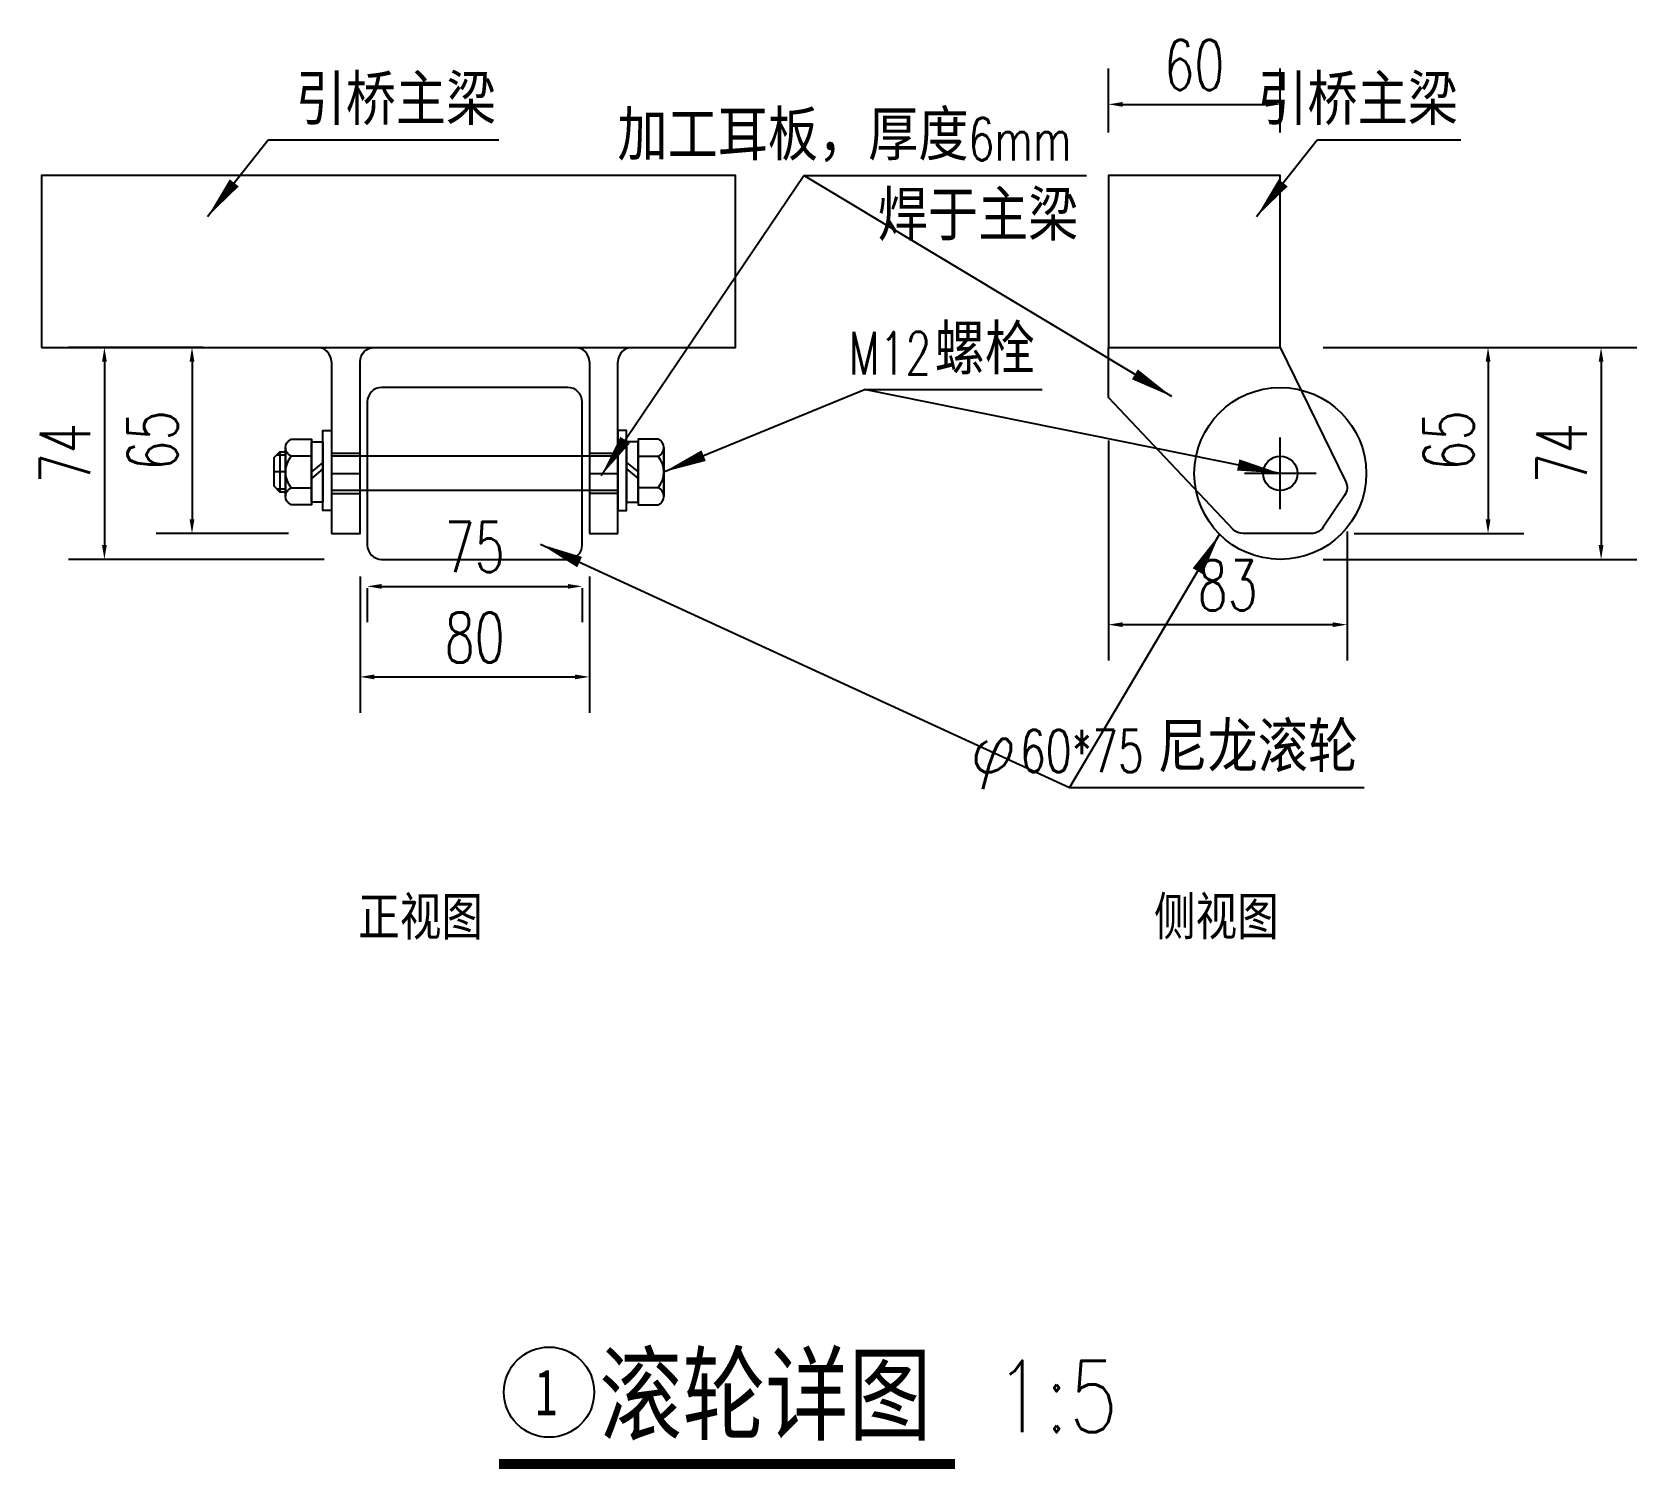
# Model space of a CAD drawing. Header units: millimetres. Extents: x 7263 to 319917, y -161937 to 156976.
# Drawn here: x 227883 to 228443, y -19825 to -19324 of the extents above; entities that cross this region are included whole.
import ezdxf
from ezdxf.enums import TextEntityAlignment as Align

# ---------------------------------------------------------------- set-up
doc = ezdxf.new("R2010")
doc.units = ezdxf.units.MM
doc.header["$LTSCALE"] = 1000
doc.linetypes.add('ACAD_ISO03W100', pattern=[30, 12, -18])
for name, color, linetype in [('00-HATCH(填充)', 250, 'Continuous'), ('DIM_LEAD', 3, 'Continuous'), ('DIM_SYMB', 3, 'Continuous'), ('PUB_TEXT', 7, 'Continuous')]:
    doc.layers.add(name, color=color, linetype=linetype)
doc.styles.add('-宋体', font='', dxfattribs={"width": 0.8})
doc.styles.add('_TCH_DIM', font='SIMPLEX.shx', dxfattribs={"bigfont": 'hztxt.shx'})
doc.styles.get("Standard").update_dxf_attribs({"font": 'simplex.shx', "width": 0.8, "bigfont": 'hztxt.shx'})
doc.styles.add('STANDARD_T3', font='simplex.shx', dxfattribs={"width": 0.7, "bigfont": 'hztxt.shx'})
doc.styles.get('-宋体').set_extended_font_data('SimSun')
doc.dimstyles.new('W&&5', dxfattribs={"dimtxt": 17.5, "dimasz": 5, "dimexe": 12.5, "dimexo": 15, "dimgap": 5, "dimtad": 1, "dimdec": 0, "dimzin": 0, "dimdsep": 46, "dimtxsty": 'STANDARD_T3', "dimcen": 0.09, "dimclrd": 1, "dimclre": 1, "dimclrt": 7, "dimazin": 2, "dimtfac": 1, "dimtdec": 0, "dimtix": 1, "dimtmove": 2, "dimatfit": 3, "dimfxl": 0, "dimtolj": 1, "dimtzin": 0, "dimarcsym": 0})

# ---------------------------------------------------------------- blocks, each defined once
blk = doc.blocks.new('*D338')
at = {"color": 1, "lineweight": -2, "transparency": 16777216}
for p, q in [((227942.85, -19433.97), (227926.49, -19433.97)), ((227938.99, -19438.97), (227938.99, -19493.97)), ((227972.65, -19498.97), (227926.49, -19498.97))]:
    blk.add_line(p, q, dxfattribs=at)
at = {"color": 1, "transparency": 16777216}
for points in [[(227938.16, -19438.97), (227939.83, -19438.97), (227938.99, -19433.97)], [(227938.16, -19493.97), (227939.83, -19493.97), (227938.99, -19498.97)]]:
    blk.add_solid(points, dxfattribs=at)
at = {"layer": 'Defpoints', "color": 0, "transparency": 16777216}
for p in [(227957.85, -19433.97), (227938.99, -19498.97), (227987.65, -19498.97)]:
    blk.add_point(p, dxfattribs=at)
at = {"color": 7, "transparency": 16777216, "insert": (227925.24, -19466.47), "char_height": 17.5, "attachment_point": 5, "rotation": 90, "style": 'STANDARD_T3'}
blk.add_mtext('\\A1;65', dxfattribs=at)
blk = doc.blocks.new('*D322')
at = {"color": 1, "lineweight": -2, "transparency": 16777216}
for p, q in [((227942.85, -19433.97), (227895.92, -19433.97)), ((227908.42, -19438.97), (227908.42, -19502.97)), ((227985.15, -19507.97), (227895.92, -19507.97))]:
    blk.add_line(p, q, dxfattribs=at)
at = {"color": 1, "transparency": 16777216}
for points in [[(227907.59, -19438.97), (227909.25, -19438.97), (227908.42, -19433.97)], [(227907.59, -19502.97), (227909.25, -19502.97), (227908.42, -19507.97)]]:
    blk.add_solid(points, dxfattribs=at)
at = {"layer": 'Defpoints', "color": 0, "transparency": 16777216}
for p in [(227957.85, -19433.97), (227908.42, -19507.97), (228000.15, -19507.97)]:
    blk.add_point(p, dxfattribs=at)
at = {"color": 7, "transparency": 16777216, "insert": (227894.67, -19470.97), "char_height": 17.5, "attachment_point": 5, "rotation": 90, "style": 'STANDARD_T3'}
blk.add_mtext('\\A1;74', dxfattribs=at)
blk = doc.blocks.new('*D323')
at = {"color": 1, "lineweight": -2, "transparency": 16777216}
for p, q in [((227997.65, -19513.97), (227997.65, -19561.49)), ((228077.65, -19513.97), (228077.65, -19561.49)), ((228002.65, -19548.99), (228072.65, -19548.99))]:
    blk.add_line(p, q, dxfattribs=at)
at = {"color": 1, "transparency": 16777216}
for points in [[(228002.65, -19548.16), (228002.65, -19549.83), (227997.65, -19548.99)], [(228072.65, -19548.16), (228072.65, -19549.83), (228077.65, -19548.99)]]:
    blk.add_solid(points, dxfattribs=at)
at = {"layer": 'Defpoints', "color": 0, "transparency": 16777216}
for p in [(227997.65, -19498.97), (228077.65, -19498.97), (228077.65, -19548.99)]:
    blk.add_point(p, dxfattribs=at)
at = {"color": 7, "transparency": 16777216, "insert": (228037.65, -19535.24), "char_height": 17.5, "attachment_point": 5, "style": 'STANDARD_T3'}
blk.add_mtext('\\A1;80', dxfattribs=at)
blk = doc.blocks.new('*D324')
at = {"color": 1, "lineweight": -2, "transparency": 16777216}
for p, q in [((228258.77, -19358.97), (228258.77, -19336.62)), ((228318.77, -19358.97), (228318.77, -19336.62)), ((228263.77, -19349.12), (228313.77, -19349.12))]:
    blk.add_line(p, q, dxfattribs=at)
at = {"color": 1, "transparency": 16777216}
for points in [[(228263.77, -19348.29), (228263.77, -19349.96), (228258.77, -19349.12)], [(228313.77, -19348.29), (228313.77, -19349.96), (228318.77, -19349.12)]]:
    blk.add_solid(points, dxfattribs=at)
at = {"layer": 'Defpoints', "color": 0, "transparency": 16777216}
for p in [(228318.77, -19349.12), (228258.77, -19373.97), (228318.77, -19373.97)]:
    blk.add_point(p, dxfattribs=at)
at = {"color": 7, "transparency": 16777216, "insert": (228288.77, -19335.37), "char_height": 17.5, "attachment_point": 5, "style": 'STANDARD_T3'}
blk.add_mtext('\\A1;60', dxfattribs=at)
blk = doc.blocks.new('*D339')
at = {"color": 1, "lineweight": -2, "transparency": 16777216}
for p, q in [((228000.15, -19517.97), (228000.15, -19529.89)), ((228005.15, -19517.39), (228070.15, -19517.39)), ((228075.15, -19517.97), (228075.15, -19529.89))]:
    blk.add_line(p, q, dxfattribs=at)
at = {"color": 1, "transparency": 16777216}
for points in [[(228005.15, -19516.56), (228005.15, -19518.23), (228000.15, -19517.39)], [(228070.15, -19516.56), (228070.15, -19518.23), (228075.15, -19517.39)]]:
    blk.add_solid(points, dxfattribs=at)
at = {"layer": 'Defpoints', "color": 0, "transparency": 16777216}
for p in [(228000.15, -19502.97), (228075.15, -19502.97), (228075.15, -19517.39)]:
    blk.add_point(p, dxfattribs=at)
at = {"color": 7, "transparency": 16777216, "insert": (228037.65, -19503.64), "char_height": 17.5, "attachment_point": 5, "style": 'STANDARD_T3'}
blk.add_mtext('\\A1;75', dxfattribs=at)
blk = doc.blocks.new('*D340')
at = {"color": 1, "lineweight": -2, "transparency": 16777216}
for p, q in [((228333.77, -19433.97), (228403.77, -19433.97)), ((228391.27, -19438.97), (228391.27, -19493.97)), ((228344.59, -19498.97), (228403.77, -19498.97))]:
    blk.add_line(p, q, dxfattribs=at)
at = {"color": 1, "transparency": 16777216}
for points in [[(228390.44, -19438.97), (228392.11, -19438.97), (228391.27, -19433.97)], [(228390.44, -19493.97), (228392.11, -19493.97), (228391.27, -19498.97)]]:
    blk.add_solid(points, dxfattribs=at)
at = {"layer": 'Defpoints', "color": 0, "transparency": 16777216}
for p in [(228318.77, -19433.97), (228329.59, -19498.97), (228391.27, -19498.97)]:
    blk.add_point(p, dxfattribs=at)
at = {"color": 7, "transparency": 16777216, "insert": (228377.52, -19466.47), "char_height": 17.5, "attachment_point": 5, "rotation": 90, "style": 'STANDARD_T3'}
blk.add_mtext('\\A1;65', dxfattribs=at)
blk = doc.blocks.new('*D341')
at = {"color": 1, "lineweight": -2, "transparency": 16777216}
for p, q in [((228258.77, -19466.47), (228258.77, -19543.26)), ((228342.05, -19498.23), (228342.05, -19543.26)), ((228263.77, -19530.76), (228337.05, -19530.76))]:
    blk.add_line(p, q, dxfattribs=at)
at = {"color": 1, "transparency": 16777216}
for points in [[(228263.77, -19529.93), (228263.77, -19531.59), (228258.77, -19530.76)], [(228337.05, -19529.93), (228337.05, -19531.59), (228342.05, -19530.76)]]:
    blk.add_solid(points, dxfattribs=at)
at = {"layer": 'Defpoints', "color": 0, "transparency": 16777216}
for p in [(228258.77, -19451.47), (228342.05, -19483.23), (228342.05, -19530.76)]:
    blk.add_point(p, dxfattribs=at)
at = {"color": 7, "transparency": 16777216, "insert": (228300.41, -19517.01), "char_height": 17.5, "attachment_point": 5, "style": 'STANDARD_T3'}
blk.add_mtext('\\A1;83', dxfattribs=at)
blk = doc.blocks.new('*D343')
at = {"color": 1, "lineweight": -2, "transparency": 16777216}
for p, q in [((228348.77, -19433.97), (228443.22, -19433.97)), ((228430.72, -19438.97), (228430.72, -19502.97)), ((228333.77, -19507.97), (228443.22, -19507.97))]:
    blk.add_line(p, q, dxfattribs=at)
at = {"color": 1, "transparency": 16777216}
for points in [[(228429.88, -19438.97), (228431.55, -19438.97), (228430.72, -19433.97)], [(228429.88, -19502.97), (228431.55, -19502.97), (228430.72, -19507.97)]]:
    blk.add_solid(points, dxfattribs=at)
at = {"layer": 'Defpoints', "color": 0, "transparency": 16777216}
for p in [(228333.77, -19433.97), (228318.77, -19507.97), (228430.72, -19507.97)]:
    blk.add_point(p, dxfattribs=at)
at = {"color": 7, "transparency": 16777216, "insert": (228416.97, -19470.97), "char_height": 17.5, "attachment_point": 5, "rotation": 90, "style": 'STANDARD_T3'}
blk.add_mtext('\\A1;74', dxfattribs=at)

msp = doc.modelspace()

# ---------------------------------------------------------------- linework, layer by layer
for p, q in [((227982.65, -19433.97), (228092.65, -19433.97)), ((227987.65, -19438.97), (227987.65, -19498.97)), ((228077.65, -19438.97), (228077.65, -19498.97)), ((228087.65, -19498.97), (228087.65, -19438.97)), ((227980.65, -19471.96), (227973.65, -19471.96)), ((228094.65, -19471.96), (228101.65, -19471.96)), ((228103.65, -19470.46), (228103.65, -19484.46)), ((227984.65, -19474.11), (227980.65, -19477.46)), ((227984.65, -19476.41), (227980.65, -19479.76)), ((228090.65, -19474.11), (228094.65, -19477.46)), ((228090.65, -19476.41), (228094.65, -19479.76)), ((227973.65, -19482.96), (227980.65, -19482.96)), ((228101.65, -19482.96), (228094.65, -19482.96)), ((228077.65, -19498.97), (228087.65, -19498.97))]:
    msp.add_line(p, q)
at = {"color": 4}
for p, q in [((227968.65, -19471.46), (227971.65, -19471.46)), ((227971.65, -19477.46), (227967.65, -19477.46)), ((227971.65, -19483.46), (227968.65, -19483.46))]:
    msp.add_line(p, q, dxfattribs=at)
at = {"color": 1}
for p, q in [((227997.65, -19470.97), (227987.65, -19470.97)), ((228087.65, -19470.97), (228077.65, -19470.97)), ((227987.65, -19484.97), (227997.65, -19484.97)), ((228087.65, -19484.97), (228077.65, -19484.97))]:
    msp.add_line(p, q, dxfattribs=at)
at = {"color": 6, "linetype": 'ACAD_ISO03W100'}
for p, q in [((228087.65, -19471.97), (227987.65, -19471.97)), ((228087.65, -19483.97), (227987.65, -19483.97))]:
    msp.add_line(p, q, dxfattribs=at)
at = {"color": 2}
for p, q in [((227987.65, -19477.97), (227997.65, -19477.97)), ((228077.65, -19477.97), (228087.65, -19477.97))]:
    msp.add_line(p, q, dxfattribs=at)
for points in [[(227886.42, -19433.97), (228128.69, -19433.97), (228128.69, -19373.97), (227886.42, -19373.97)], [(228258.77, -19433.97), (228318.77, -19433.97), (228318.77, -19373.97), (228258.77, -19373.97)], [(227967.65, -19472.46), (227969.65, -19470.46), (227969.65, -19484.46), (227967.65, -19482.46)], [(227971.65, -19468.96), (227971.65, -19471.96), (227971.65, -19482.96), (227971.65, -19485.96)], [(228103.65, -19468.96), (228103.65, -19471.96), (228103.65, -19482.96), (228103.65, -19485.96)]]:
    msp.add_lwpolyline(points, close=True)
msp.add_lwpolyline([(227987.65, -19498.97), (227997.65, -19498.97), (227997.65, -19438.97, -0.414214), (228002.65, -19433.97)], format="xyb")
for points in [[(228005.15, -19507.97), (228070.15, -19507.97, 0.414214), (228075.15, -19502.97), (228075.15, -19452.97, 0.414214), (228070.15, -19447.97), (228005.15, -19447.97, 0.414214), (228000.15, -19452.97), (228000.15, -19502.97, 0.414214)], [(227973.65, -19465.96), (227980.65, -19465.96), (227980.65, -19466.96), (227984.65, -19466.96), (227984.65, -19487.96), (227980.65, -19487.96), (227980.65, -19466.96), (227980.65, -19488.96), (227973.65, -19488.96, -0.666667), (227973.65, -19482.96, -0.363636), (227973.65, -19471.96, -0.666667)], [(228101.65, -19465.96), (228094.65, -19465.96), (228094.65, -19466.96), (228090.65, -19466.96), (228090.65, -19487.96), (228094.65, -19487.96), (228094.65, -19466.96), (228094.65, -19488.96), (228101.65, -19488.96, 0.666667), (228101.65, -19482.96, 0.363636), (228101.65, -19471.96, 0.666667)]]:
    msp.add_lwpolyline(points, format="xyb", close=True)
for points in [[(227984.65, -19490.96), (227984.65, -19462.96), (227987.65, -19462.96), (227987.65, -19490.96), (227984.65, -19490.96), (227984.65, -19489.96)], [(228090.65, -19490.96), (228090.65, -19462.96), (228087.65, -19462.96), (228087.65, -19490.96), (228090.65, -19490.96), (228090.65, -19489.96)], [(227969.65, -19470.46), (227971.65, -19470.46), (227971.65, -19484.46), (227969.65, -19484.46)]]:
    msp.add_lwpolyline(points)
at = {"lineweight": -3}
msp.add_circle((228318.77, -19477.97), 30, dxfattribs=at)
for centre, start, end in [((227982.65, -19438.97), 0, 90), ((228072.65, -19438.97), 0, 90), ((228092.65, -19438.97), 90, 180)]:
    msp.add_arc(centre, 5, start, end)
at = {"layer": '00-HATCH(填充)', "color": 0, "lineweight": -3, "ltscale": 0.5}
for p, q in [((228318.77, -19490.47), (228318.77, -19465.47)), ((228331.27, -19477.97), (228306.27, -19477.97))]:
    msp.add_line(p, q, dxfattribs=at)
at = {"layer": '00-HATCH(填充)', "color": 0, "lineweight": -3}
msp.add_lwpolyline([(228318.77, -19433.97), (228341.56, -19480.69, -0.267952), (228341.21, -19485.68), (228333.73, -19496.76, -0.249325), (228329.59, -19498.97), (228305.84, -19498.97, -0.198912), (228302.31, -19497.5), (228258.77, -19451.47), (228258.77, -19433.97)], format="xyb", close=True, dxfattribs=at)
msp.add_circle((228318.77, -19477.97), 6, dxfattribs=at)
at = {"layer": 'DIM_LEAD'}
for p, q in [((227944.42, -19388.31), (227965.54, -19361.56)), ((227965.54, -19361.56), (228046.12, -19361.56)), ((228310.48, -19388.31), (228331.6, -19361.56)), ((228331.6, -19361.56), (228381.74, -19361.56)), ((228081.77, -19478.73), (228152.53, -19373.99)), ((228280.88, -19451.11), (228152.53, -19373.99)), ((228152.53, -19373.99), (228251.2, -19373.99)), ((228103.65, -19477.46), (228173.66, -19448.69)), ((228318.77, -19477.97), (228173.66, -19448.69)), ((228173.66, -19448.69), (228235.64, -19448.69)), ((228297.57, -19499.19), (228245.19, -19587.56)), ((228060.63, -19502.65), (228245.19, -19587.56)), ((228245.19, -19587.56), (228348.01, -19587.56))]:
    msp.add_line(p, q, dxfattribs=at)
for points in [[(227944.42, -19388.31, 0, 4, 0), (227953.72, -19376.54, 0, 0, 0)], [(228310.48, -19388.31, 0, 4, 0), (228319.77, -19376.54, 0, 0, 0)], [(228280.88, -19451.11, 0, 4, 0), (228268.03, -19443.39, 0, 0, 0)], [(228081.77, -19478.73, 0, 4, 0), (228090.17, -19466.3, 0, 0, 0)], [(228103.65, -19477.46, 0, 4, 0), (228117.53, -19471.76, 0, 0, 0)], [(228318.77, -19477.97, 0, 4, 0), (228304.07, -19475, 0, 0, 0)], [(228297.57, -19499.19, 0, 4, 0), (228289.92, -19512.09, 0, 0, 0)], [(228060.63, -19502.65, 0, 4, 0), (228074.26, -19508.92, 0, 0, 0)]]:
    msp.add_lwpolyline(points, format="xyseb", dxfattribs=at)
at = {"layer": 'DIM_SYMB', "const_width": 3.5}
msp.add_lwpolyline([(228046.1, -19823.74), (228205.3, -19823.74)], dxfattribs=at)
at = {"layer": 'PUB_TEXT', "color": 7}
msp.add_circle((228063.6, -19798.71), 15.75, dxfattribs=at)

# ---------------------------------------------------------------- texts
at = {"layer": 'PUB_TEXT', "color": 7, "style": '_TCH_DIM'}
for s, p in [('引桥主梁', (227975.14, -19356.31)), ('引桥主梁', (228310.76, -19356.31)), ('加工耳板，厚度', (228087.45, -19368.74)), ('焊于主梁', (228178.29, -19396.74)), ('螺栓', (228198.14, -19443.44)), ('尼龙滚轮', (228275.93, -19582.31)), ('φ', (228210.43, -19582.31))]:
    msp.add_text(s, height=17.5, dxfattribs=at).set_placement(p)
at = {"layer": 'PUB_TEXT', "color": 7}
for s, height, style, width, p in [('6mm', 14.875, '_TCH_DIM', 0.705882, (228209.95, -19368.74)), ('M12', 14.875, '_TCH_DIM', 0.705882, (228168.14, -19443.44)), ('60*75', 14.875, '_TCH_DIM', 0.705882, (228227.93, -19582.31)), ('滚轮详图', 26.582, '-宋体', 0.8, (228081.1, -19812.71))]:
    msp.add_text(s, height=height, dxfattribs=dict(at, style=style, width=width)).set_placement(p)
at = {"layer": 'PUB_TEXT', "style": '-宋体', "width": 0.8}
for s, p in [('正视图', (227997.01, -19639.24)), ('侧视图', (228274.7, -19639.17))]:
    msp.add_text(s, height=13.291, dxfattribs=at).set_placement(p)
at = {"layer": 'PUB_TEXT', "color": 7, "style": '-宋体', "width": 0.851879}
msp.add_text('1', height=16.17, dxfattribs=at).set_placement((228058.7, -19806.79), (228066.54, -19806.79), align=Align.FIT)
at = {"layer": 'PUB_TEXT', "color": 7, "width": 0.8}
msp.add_text('1:5', height=25, dxfattribs=at).set_placement((228219.3, -19812.71))

# ---------------------------------------------------------------- dimensions: what is measured, and where the dimension line sits
for base, p1, p2, angle, picture, middle in [((228318.77, -19349.12), (228258.77, -19373.97), (228318.77, -19373.97), 180, '*D324', (228288.77, -19335.37)), ((227908.42, -19507.97), (227957.85, -19433.97), (228000.15, -19507.97), 270, '*D322', (227894.67, -19470.97)), ((227938.99, -19498.97), (227957.85, -19433.97), (227987.65, -19498.97), 270, '*D338', (227925.24, -19466.47)), ((228391.27, -19498.97), (228318.77, -19433.97), (228329.59, -19498.97), 270, '*D340', (228377.52, -19466.47)), ((228430.72, -19507.97), (228333.77, -19433.97), (228318.77, -19507.97), 90, '*D343', (228416.97, -19470.97))]:
    dim = msp.add_linear_dim(base=base, p1=p1, p2=p2, angle=angle, dimstyle='W&&5')
    dim.commit()
    dim.dimension.update_dxf_attribs({"geometry": picture, "text_midpoint": middle})
for base, p1, p2, picture, middle in [((228342.05, -19530.76), (228258.77, -19451.47), (228342.05, -19483.23), '*D341', (228300.41, -19517.01)), ((228075.15, -19517.39), (228000.15, -19502.97), (228075.15, -19502.97), '*D339', (228037.65, -19503.64)), ((228077.65, -19548.99), (227997.65, -19498.97), (228077.65, -19498.97), '*D323', (228037.65, -19535.24))]:
    dim = msp.add_linear_dim(base=base, p1=p1, p2=p2, dimstyle='W&&5')
    dim.commit()
    dim.dimension.update_dxf_attribs({"geometry": picture, "text_midpoint": middle})

doc.saveas('drawing.dxf')
